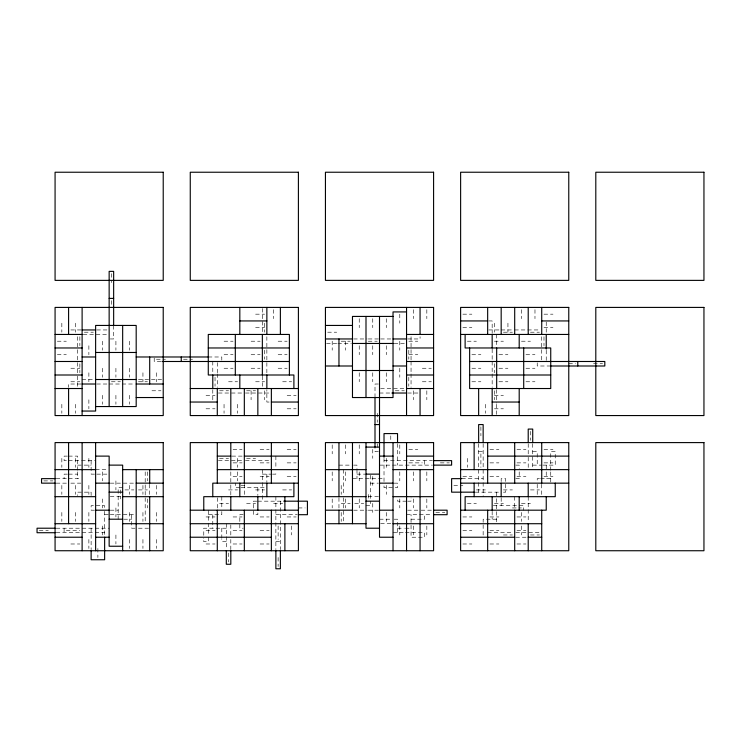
<?xml version="1.0" encoding="UTF-8"?>
<svg xmlns="http://www.w3.org/2000/svg" width="741" height="741" viewBox="0 0 741 741"><rect width="100%" height="100%" fill="white"/><g stroke="black" fill="none" stroke-linecap="round" stroke-linejoin="round"><path stroke-width="0.56" stroke-dasharray="3.71 2.78" d="M255.599 314.175L264.611 314.175M462.875 314.175L471.887 314.175M543.987 314.175L552.999 314.175M488.782 320.936L492.163 320.936L492.163 333.32M255.599 327.689L264.611 327.689M462.875 327.689L471.887 327.689M543.987 327.689L552.999 327.689M70.849 329.949L80.982 329.949M96.756 329.949L109.149 329.949M488.782 329.949L500.045 329.949M501.175 329.949L513.569 329.949M514.699 329.949L539.476 329.949M84.363 332.2L93.375 332.2M327.689 332.2L336.701 332.2M503.426 332.2L512.439 332.2M530.463 332.2L539.476 332.2M83.233 334.45L106.899 334.45M110.27 338.961L113.651 338.961L113.651 325.438M353.605 338.961L367.119 338.961M368.249 338.961L379.512 338.961M380.642 338.961L391.906 338.961M407.68 338.961L420.064 338.961L420.064 336.701M57.326 341.212L66.338 341.212M224.051 341.212L233.063 341.212M251.088 341.212L260.1 341.212M278.125 341.212L287.137 341.212M341.212 341.212L350.224 341.212M368.249 341.212L377.262 341.212M408.8 341.212L417.813 341.212M467.376 341.212L476.389 341.212M494.414 341.212L503.426 341.212M521.451 341.212L530.463 341.212M326.568 343.463L336.701 343.463M337.831 343.463L351.345 343.463M394.156 343.463L406.55 343.463M57.326 354.726L66.338 354.726M224.051 354.726L233.063 354.726M251.088 354.726L260.1 354.726M278.125 354.726L287.137 354.726M408.8 354.726L417.813 354.726M471.887 354.726L480.9 354.726M498.925 354.726L507.937 354.726M525.962 354.726L534.974 354.726M208.277 356.986L221.8 356.986L221.8 360.358M156.462 359.237L165.475 359.237M183.499 359.237L192.512 359.237M160.964 361.488L154.211 361.488L154.211 356.986M568.764 363.738L575.525 363.738M593.55 363.738L602.563 363.738M550.739 365.998L537.225 365.998L537.225 362.618M70.849 368.249L79.861 368.249M224.051 368.249L233.063 368.249M251.088 368.249L260.1 368.249M278.125 368.249L287.137 368.249M422.324 368.249L431.336 368.249M471.887 368.249L480.9 368.249M498.925 368.249L507.937 368.249M525.962 368.249L534.974 368.249M82.112 379.512L94.505 379.512M138.437 379.512L162.094 379.512M70.849 381.763L79.861 381.763M111.4 381.763L120.413 381.763M138.437 381.763L147.45 381.763M228.561 381.763L237.574 381.763M255.599 381.763L264.611 381.763M282.636 381.763L291.639 381.763M422.324 381.763L431.336 381.763M471.887 381.763L480.9 381.763M498.925 381.763L507.937 381.763M525.962 381.763L534.974 381.763M80.982 384.014L68.589 384.014L68.589 387.395M96.756 384.014L106.899 384.014M109.149 384.014L135.057 384.014M378.382 384.014L375.002 384.014L375.002 397.537M380.642 388.525L404.299 388.525M151.951 390.776L160.964 390.776M219.549 390.776L228.561 390.776M246.586 390.776L255.599 390.776M395.286 390.776L404.299 390.776M218.419 393.026L244.326 393.026M245.456 393.026L269.113 393.026M379.512 393.026L390.776 393.026M407.68 393.026L418.943 393.026M206.026 395.286L215.038 395.286M287.137 395.286L296.15 395.286M494.414 395.286L503.426 395.286M269.113 402.039L266.862 402.039L266.862 389.655M206.026 408.8L215.038 408.8M287.137 408.8L296.15 408.8M494.414 408.8L503.426 408.8M233.063 449.361L242.075 449.361M260.1 449.361L269.113 449.361M287.137 449.361L296.15 449.361M408.8 449.361L417.813 449.361M489.912 449.361L498.925 449.361M516.949 449.361L525.962 449.361M543.987 449.361L552.999 449.361M378.382 451.612L375.002 451.612L375.002 448.231M478.649 451.612L483.151 451.612M532.723 451.612L537.225 451.612L537.225 465.126M67.468 456.113L64.087 456.113L64.087 460.624L67.468 460.624M68.589 456.113L77.601 456.113L77.601 470.757M231.942 456.113L243.205 456.113M219.549 458.364L228.561 458.364M246.586 458.364L255.599 458.364M68.589 460.624L95.626 460.624M218.419 460.624L243.205 460.624M245.456 460.624L271.363 460.624M384.014 460.624L432.457 460.624M233.063 462.875L242.075 462.875M260.1 462.875L269.113 462.875M287.137 462.875L296.15 462.875M408.8 462.875L422.324 462.875M440.349 462.875L449.361 462.875M489.912 462.875L498.925 462.875M516.949 462.875L525.962 462.875M543.987 462.875L552.999 462.875M77.601 465.126L91.124 465.126M338.961 465.126L351.345 465.126M353.605 465.126L356.986 465.126L356.986 468.507M379.512 465.126L432.457 465.126M515.819 465.126L519.2 465.126L519.2 468.507M532.723 465.126L541.727 465.126M542.857 465.126L555.25 465.126L555.25 451.612L550.739 451.612L550.739 470.757M95.626 469.637L106.899 469.637M67.468 474.138L64.087 474.138L64.087 478.649M68.589 474.138L77.601 474.138M94.505 474.138L91.124 474.138L91.124 471.887M96.756 474.138L106.899 474.138M262.351 474.138L271.363 474.138M272.493 474.138L275.874 474.138L275.874 471.887M356.986 474.138L364.868 474.138M233.063 476.389L242.075 476.389M260.1 476.389L269.113 476.389M287.137 476.389L296.15 476.389M462.875 476.389L471.887 476.389M489.912 476.389L498.925 476.389M516.949 476.389L525.962 476.389M543.987 476.389L552.999 476.389M56.205 478.649L67.468 478.649M68.589 478.649L80.982 478.649M352.475 478.649L384.014 478.649M461.745 478.649L483.151 478.649M515.819 478.649L519.2 478.649L519.2 469.637M539.476 478.649L537.225 478.649L537.225 482.03M540.606 478.649L550.739 478.649M43.812 480.9L52.824 480.9M56.205 483.151L67.468 483.151M70.849 483.151L80.982 483.151M110.27 483.151L135.057 483.151M370.5 483.151L378.382 483.151M394.156 483.151L397.537 483.151L397.537 487.661L384.014 487.661L384.014 484.281M240.955 485.401L246.586 485.401M453.863 485.401L462.875 485.401M122.663 487.661L118.162 487.661L118.162 519.2M239.825 487.661L235.314 487.661L235.314 483.151M240.955 487.661L265.732 487.661M124.914 489.912L133.926 489.912M138.437 489.912L147.45 489.912M228.561 489.912L237.574 489.912M255.599 489.912L264.611 489.912M282.636 489.912L291.639 489.912M476.389 489.912L485.401 489.912M503.426 489.912L512.439 489.912M530.463 489.912L539.476 489.912M475.268 492.163L501.175 492.163M503.426 492.163L505.686 492.163L505.686 478.649L501.175 478.649L501.175 482.03M110.27 496.674L121.543 496.674M368.249 496.674L379.512 496.674M256.719 501.175L253.339 501.175L253.339 514.699L257.849 514.699L257.849 511.318M257.849 501.175L282.636 501.175M406.55 501.175L397.537 501.175L397.537 497.795M407.68 501.175L411.051 501.175L411.051 497.795M219.549 503.426L228.561 503.426M246.586 503.426L255.599 503.426M273.624 503.426L282.636 503.426M341.212 503.426L350.224 503.426M354.726 503.426L363.738 503.426M467.376 503.426L476.389 503.426M494.414 503.426L503.426 503.426M521.451 503.426L530.463 503.426M365.998 505.686L370.5 505.686L370.5 501.175M493.293 505.686L523.711 505.686L523.711 510.188M298.401 507.937L305.162 507.937M512.439 507.937L521.451 507.937M94.505 510.188L91.124 510.188L91.124 505.686L104.638 505.686L104.638 509.058M110.27 510.188L118.162 510.188M353.605 510.188L367.119 510.188M368.249 510.188L379.512 510.188M407.68 510.188L418.943 510.188M421.194 510.188L432.457 510.188M435.838 512.439L444.85 512.439M104.638 514.699L109.149 514.699M110.27 514.699L136.187 514.699M208.277 514.699L221.8 514.699L221.8 511.318M243.205 514.699L239.825 514.699L239.825 528.213L243.205 528.213M275.874 514.699L297.28 514.699M406.55 514.699L432.457 514.699M206.026 516.949L215.038 516.949M233.063 516.949L242.075 516.949M260.1 516.949L269.113 516.949M287.137 516.949L296.15 516.949M462.875 516.949L471.887 516.949M489.912 516.949L498.925 516.949M516.949 516.949L525.962 516.949M123.793 519.2L131.676 519.2M379.512 519.2L391.906 519.2M394.156 519.2L397.537 519.2L397.537 532.723M411.051 519.2L424.574 519.2L424.574 514.699M496.674 519.2L483.151 519.2L483.151 522.581M380.642 523.711L391.906 523.711M56.205 528.213L109.149 528.213M135.057 528.213L131.676 528.213L131.676 514.699M138.437 528.213L148.58 528.213M226.301 528.213L203.775 528.213L203.775 538.355M397.537 528.213L404.299 528.213M405.42 528.213L411.051 528.213M39.301 530.463L48.313 530.463M66.338 530.463L79.861 530.463M206.026 530.463L215.038 530.463M233.063 530.463L242.075 530.463M260.1 530.463L269.113 530.463M462.875 530.463L471.887 530.463M489.912 530.463L498.925 530.463M516.949 530.463L525.962 530.463M56.205 532.723L104.638 532.723M393.026 532.723L404.299 532.723M405.42 532.723L424.574 532.723L424.574 537.225L411.051 537.225L411.051 514.699M487.661 532.723L513.569 532.723M515.819 532.723L539.476 532.723M503.426 534.974L512.439 534.974M530.463 534.974L539.476 534.974M515.819 537.225L527.083 537.225M226.301 541.727L221.8 541.727L221.8 539.476M275.874 541.727L280.376 541.727M70.849 543.987L79.861 543.987M206.026 543.987L215.038 543.987M233.063 543.987L242.075 543.987M260.1 543.987L269.113 543.987M462.875 543.987L471.887 543.987M489.912 543.987L498.925 543.987M516.949 543.987L525.962 543.987M550.739 471.887L550.739 483.151M546.237 322.057L546.237 333.32M546.237 350.224L546.237 361.488M546.237 465.126L546.237 470.757M546.237 471.887L546.237 478.649M543.987 336.701L543.987 345.714M541.727 336.701L541.727 360.358M541.727 484.281L541.727 495.544M537.225 484.281L537.225 496.674M534.974 309.664L534.974 318.676M532.723 443.72L532.723 469.637M530.463 431.336L530.463 440.349M528.213 443.72L528.213 454.993M528.213 457.243L528.213 468.507M528.213 496.674L528.213 522.581M521.451 309.664L521.451 318.676M521.451 512.439L521.451 521.451M521.451 525.962L521.451 534.974M514.699 496.674L514.699 509.058M507.937 323.187L507.937 332.2M501.175 497.795L501.175 505.686M496.674 334.45L496.674 346.844M496.674 389.655L496.674 403.169M496.674 404.299L496.674 414.432M496.674 492.163L496.674 523.711M494.414 323.187L494.414 332.2M494.414 363.738L494.414 372.751M494.414 390.776L494.414 399.788M492.163 349.094L492.163 360.358M492.163 361.488L492.163 372.751M492.163 373.881L492.163 387.395M492.163 511.318L492.163 519.2M485.401 404.299L485.401 413.311M483.151 443.72L483.151 496.674M483.151 524.832L483.151 537.225M480.9 426.825L480.9 435.838M480.9 453.863L480.9 467.376M478.649 443.72L478.649 492.163M467.376 458.364L467.376 467.376M426.825 309.664L426.825 318.676M426.825 390.776L426.825 399.788M426.825 471.887L426.825 480.9M426.825 498.925L426.825 507.937M426.825 525.962L426.825 534.974M424.574 460.624L424.574 465.126M413.311 309.664L413.311 318.676M413.311 390.776L413.311 399.788M413.311 471.887L413.311 480.9M413.311 498.925L413.311 507.937M413.311 525.962L413.311 534.974M411.051 336.701L411.051 360.358M411.051 361.488L411.051 372.751M411.051 373.881L411.051 387.395M408.8 350.224L408.8 359.237M408.8 377.262L408.8 386.274M399.788 314.175L399.788 323.187M399.788 341.212L399.788 350.224M399.788 368.249L399.788 377.262M399.788 444.85L399.788 453.863M399.788 471.887L399.788 480.9M399.788 498.925L399.788 507.937M399.788 525.962L399.788 534.974M397.537 443.72L397.537 465.126M390.776 435.838L390.776 442.599M386.274 318.676L386.274 327.689M386.274 345.714L386.274 354.726M386.274 372.751L386.274 381.763M386.274 458.364L386.274 467.376M386.274 485.401L386.274 494.414M386.274 512.439L386.274 521.451M384.014 458.364L384.014 483.151M377.262 413.311L377.262 422.324M377.262 443.72L377.262 449.361M372.751 318.676L372.751 327.689M372.751 345.714L372.751 354.726M372.751 372.751L372.751 381.763M372.751 449.361L372.751 458.364M372.751 476.389L372.751 485.401M372.751 503.426L372.751 512.439M370.5 475.268L370.5 500.045M368.249 494.414L368.249 500.045M359.237 318.676L359.237 327.689M359.237 345.714L359.237 354.726M359.237 372.751L359.237 381.763M359.237 444.85L359.237 453.863M359.237 471.887L359.237 480.9M359.237 498.925L359.237 507.937M356.986 469.637L356.986 478.649M345.714 341.212L345.714 350.224M345.714 444.85L345.714 453.863M345.714 471.887L345.714 480.9M345.714 498.925L345.714 507.937M343.463 469.637L343.463 495.544M343.463 497.795L343.463 522.581M341.212 485.401L341.212 494.414M341.212 512.439L341.212 521.451M338.961 497.795L338.961 509.058M332.2 341.212L332.2 350.224M332.2 444.85L332.2 453.863M332.2 471.887L332.2 480.9M332.2 498.925L332.2 507.937M291.639 525.962L291.639 534.974M280.376 501.175L280.376 549.618M278.125 525.962L278.125 539.476M278.125 557.501L278.125 566.513M275.874 456.113L275.874 468.507M275.874 496.674L275.874 549.618M273.624 309.664L273.624 318.676M266.862 336.701L266.862 361.488M266.862 362.618L266.862 372.751M266.862 474.138L266.862 482.03M264.611 323.187L264.611 332.2M264.611 350.224L264.611 359.237M264.611 390.776L264.611 399.788M262.351 308.543L262.351 333.32M262.351 376.132L262.351 388.525M262.351 469.637L262.351 501.175M257.849 487.661L257.849 495.544M251.088 390.776L251.088 399.788M244.326 484.281L244.326 495.544M237.574 404.299L237.574 413.311M237.574 458.364L237.574 467.376M237.574 471.887L237.574 480.9M230.812 471.887L230.812 496.674M230.812 524.832L230.812 536.095M230.812 539.476L230.812 549.618M228.561 552.999L228.561 562.011M226.301 523.711L226.301 549.618M224.051 404.299L224.051 413.311M221.8 496.674L221.8 509.058M221.8 528.213L221.8 538.355M217.289 362.618L217.289 372.751M217.289 373.881L217.289 387.395M217.289 497.795L217.289 509.058M215.038 377.262L215.038 386.274M212.787 361.488L212.787 372.751M212.787 389.655L212.787 400.918M212.787 514.699L212.787 528.213M208.277 510.188L208.277 536.095M208.277 537.225L208.277 541.727L203.775 541.727L203.775 539.476M156.462 372.751L156.462 381.763M156.462 485.401L156.462 494.414M156.462 512.439L156.462 521.451M156.462 539.476L156.462 548.488M149.701 484.281L149.701 496.674M147.45 471.887L147.45 480.9M147.45 498.925L147.45 507.937M145.199 471.887L145.199 495.544M145.199 497.795L145.199 522.581M142.939 372.751L142.939 381.763M142.939 485.401L142.939 494.414M142.939 512.439L142.939 521.451M142.939 539.476L142.939 548.488M129.425 341.212L129.425 350.224M129.425 368.249L129.425 377.262M129.425 395.286L129.425 404.299M129.425 485.401L129.425 494.414M129.425 512.439L129.425 521.451M129.425 539.476L129.425 548.488M120.413 489.912L120.413 498.925M115.911 341.212L115.911 350.224M115.911 368.249L115.911 377.262M115.911 395.286L115.911 404.299M115.911 480.9L115.911 489.912M115.911 507.937L115.911 516.949M115.911 534.974L115.911 543.987M111.4 273.624L111.4 282.636M111.4 300.651L111.4 307.413M104.638 511.318L104.638 536.095M102.388 341.212L102.388 350.224M102.388 368.249L102.388 377.262M102.388 395.286L102.388 404.299M102.388 471.887L102.388 480.9M102.388 498.925L102.388 507.937M102.388 525.962L102.388 534.974M97.886 548.488L97.886 557.501M91.124 460.624L91.124 470.757M91.124 495.544L91.124 492.163L77.601 492.163L77.601 495.544M91.124 528.213L91.124 549.618M88.874 345.714L88.874 354.726M88.874 372.751L88.874 381.763M88.874 399.788L88.874 408.8M88.874 458.364L88.874 467.376M88.874 485.401L88.874 494.414M88.874 512.439L88.874 521.451M88.874 539.476L88.874 548.488M79.861 336.701L79.861 345.714M79.861 363.738L79.861 372.751M77.601 336.701L77.601 361.488M77.601 362.618L77.601 375.002M77.601 376.132L77.601 387.395M77.601 471.887L77.601 478.649M75.35 323.187L75.35 332.2M75.35 404.299L75.35 413.311M75.35 458.364L75.35 467.376M75.35 485.401L75.35 494.414M75.35 512.439L75.35 521.451M64.087 528.213L64.087 532.723M61.836 323.187L61.836 332.2M61.836 404.299L61.836 413.311M61.836 458.364L61.836 467.376M61.836 485.401L61.836 494.414M61.836 512.439L61.836 521.451"/><path stroke-width="1.11" d="M109.149 298.401L113.651 298.401M406.55 311.924L393.026 311.924L393.026 397.537L352.475 397.537L352.475 316.426L393.026 316.426M239.825 320.936L266.862 320.936M460.624 320.936L487.661 320.936M541.727 320.936L568.764 320.936M325.438 325.438L352.475 325.438M82.112 329.949L95.626 329.949M55.075 334.45L82.112 334.45M406.55 334.45L433.587 334.45M460.624 334.45L568.764 334.45M325.438 338.961L352.475 338.961M393.026 338.961L406.55 338.961M352.475 343.463L393.026 343.463M55.075 347.974L82.112 347.974M208.277 347.974L289.388 347.974M406.55 347.974L433.587 347.974M95.626 352.475L136.187 352.475M82.112 356.986L95.626 356.986M136.187 356.986L208.277 356.986M55.075 361.488L82.112 361.488M162.094 361.488L289.388 361.488M406.55 361.488L433.587 361.488M469.637 361.488L604.813 361.488L604.813 365.998L550.739 365.998M325.438 365.998L352.475 365.998M393.026 365.998L406.55 365.998M352.475 370.5L393.026 370.5M55.075 375.002L82.112 375.002M406.55 375.002L433.587 375.002M469.637 375.002L550.739 375.002M95.626 379.512L136.187 379.512M82.112 384.014L95.626 384.014M136.187 384.014L163.224 384.014M55.075 388.525L82.112 388.525M190.261 388.525L298.401 388.525M406.55 388.525L433.587 388.525M391.906 393.026L406.55 393.026M136.187 397.537L163.224 397.537M190.261 402.039L217.289 402.039M271.363 402.039L298.401 402.039M492.163 402.039L519.2 402.039M95.626 406.55L136.187 406.55L136.187 325.438L95.626 325.438L95.626 411.051L82.112 411.051M375.002 424.574L379.512 424.574M365.998 447.101L379.512 447.101M95.626 456.113L109.149 456.113L109.149 546.237L122.663 546.237M217.289 456.113L230.812 456.113M244.326 456.113L298.401 456.113M379.512 456.113L393.026 456.113M406.55 456.113L433.587 456.113M487.661 456.113L568.764 456.113M433.587 460.624L451.612 460.624L451.612 465.126L433.587 465.126M109.149 465.126L122.663 465.126L122.663 550.739M55.075 469.637L95.626 469.637M122.663 469.637L163.224 469.637M217.289 469.637L298.401 469.637M325.438 469.637L365.998 469.637M393.026 469.637L433.587 469.637M460.624 469.637L568.764 469.637M365.998 474.138L379.512 474.138M55.075 478.649L41.552 478.649L41.552 483.151L55.075 483.151M461.745 478.649L451.612 478.649L451.612 492.163L474.138 492.163M95.626 483.151L109.149 483.151M136.187 483.151L163.224 483.151M298.401 483.151L212.787 483.151L212.787 496.674M379.512 483.151L393.026 483.151M460.624 483.151L568.764 483.151M109.149 492.163L122.663 492.163M55.075 496.674L95.626 496.674M122.663 496.674L163.224 496.674M325.438 496.674L365.998 496.674M393.026 496.674L433.587 496.674M283.757 501.175L307.413 501.175L307.413 514.699L298.401 514.699M365.998 501.175L379.512 501.175M95.626 510.188L109.149 510.188M190.261 510.188L298.401 510.188M325.438 510.188L352.475 510.188M379.512 510.188L393.026 510.188M433.587 510.188L447.101 510.188L447.101 514.699L433.587 514.699M460.624 510.188L546.237 510.188L546.237 496.674M109.149 519.2L122.663 519.2M55.075 523.711L95.626 523.711M122.663 523.711L163.224 523.711M190.261 523.711L298.401 523.711M325.438 523.711L365.998 523.711M393.026 523.711L433.587 523.711M460.624 523.711L541.727 523.711M55.075 528.213L37.05 528.213L37.05 532.723L55.075 532.723M379.512 528.213L365.998 528.213L365.998 442.599M55.075 537.225L82.112 537.225M95.626 537.225L109.149 537.225M190.261 537.225L271.363 537.225M393.026 537.225L379.512 537.225L379.512 316.426M460.624 537.225L514.699 537.225M528.213 537.225L541.727 537.225M577.776 361.488L577.776 365.998M555.25 483.151L555.25 496.674L465.126 496.674L465.126 510.188M546.237 334.45L546.237 349.094M541.727 307.413L541.727 334.45M541.727 442.599L541.727 483.151M541.727 510.188L541.727 550.739M532.723 442.599L532.723 429.076L528.213 429.076L528.213 442.599M528.213 307.413L528.213 334.45M528.213 483.151L528.213 496.674M528.213 523.711L528.213 550.739M523.711 347.974L523.711 388.525M519.2 334.45L519.2 347.974M519.2 388.525L519.2 415.562M519.2 496.674L519.2 510.188M514.699 307.413L514.699 334.45M514.699 442.599L514.699 483.151M514.699 510.188L514.699 550.739M501.175 307.413L501.175 334.45M501.175 483.151L501.175 496.674M496.674 347.974L496.674 388.525M492.163 334.45L492.163 347.974M492.163 388.525L492.163 415.562M492.163 496.674L492.163 510.188M487.661 307.413L487.661 334.45M487.661 442.599L487.661 483.151M487.661 510.188L487.661 550.739M483.151 442.599L483.151 424.574L478.649 424.574L478.649 442.599M478.649 388.525L478.649 415.562M474.138 442.599L474.138 469.637M474.138 483.151L474.138 496.674M469.637 347.974L469.637 388.525L550.739 388.525L550.739 347.974L465.126 347.974L465.126 334.45M420.064 307.413L420.064 334.45M420.064 388.525L420.064 415.562M420.064 469.637L420.064 550.739M406.55 307.413L406.55 415.562M406.55 442.599L406.55 550.739M397.537 442.599L397.537 433.587L384.014 433.587L384.014 457.243M393.026 442.599L393.026 550.739M375.002 397.537L375.002 447.101M365.998 316.426L365.998 397.537M352.475 442.599L352.475 523.711M338.961 338.961L338.961 365.998M338.961 442.599L338.961 496.674M338.961 510.188L338.961 523.711M293.899 388.525L293.899 375.002L208.277 375.002L208.277 334.45L289.388 334.45L289.388 375.002M293.899 483.151L293.899 496.674L203.775 496.674L203.775 510.188M284.887 496.674L284.887 510.188M284.887 523.711L284.887 550.739M280.376 307.413L280.376 334.45M280.376 550.739L280.376 568.764L275.874 568.764L275.874 550.739M271.363 388.525L271.363 415.562M271.363 442.599L271.363 483.151M271.363 510.188L271.363 550.739M266.862 307.413L266.862 334.45M266.862 375.002L266.862 388.525M266.862 483.151L266.862 496.674M262.351 334.45L262.351 375.002M257.849 388.525L257.849 415.562M257.849 496.674L257.849 510.188M244.326 388.525L244.326 415.562M244.326 442.599L244.326 483.151M244.326 510.188L244.326 550.739M239.825 307.413L239.825 334.45M239.825 375.002L239.825 388.525M239.825 483.151L239.825 496.674M235.314 334.45L235.314 375.002M230.812 388.525L230.812 415.562M230.812 442.599L230.812 469.637M230.812 496.674L230.812 510.188M230.812 550.739L230.812 564.262L226.301 564.262L226.301 550.739M217.289 388.525L217.289 415.562M217.289 442.599L217.289 483.151M217.289 510.188L217.289 550.739M212.787 375.002L212.787 388.525M181.249 356.986L181.249 361.488M149.701 356.986L149.701 384.014M149.701 469.637L149.701 483.151M149.701 496.674L149.701 550.739M136.187 469.637L136.187 550.739M122.663 325.438L122.663 406.55M113.651 325.438L113.651 271.363L109.149 271.363L109.149 406.55M104.638 537.225L104.638 559.751L91.124 559.751L91.124 550.739M95.626 442.599L95.626 550.739M82.112 307.413L82.112 415.562M82.112 442.599L82.112 550.739M68.589 307.413L68.589 334.45M68.589 388.525L68.589 415.562M68.589 442.599L68.589 523.711M163.224 172.236L55.075 172.236L55.075 280.376L163.224 280.376L163.224 172.236M298.401 172.236L190.261 172.236L190.261 280.376L298.401 280.376L298.401 172.236M433.587 172.236L325.438 172.236L325.438 280.376L433.587 280.376L433.587 172.236M568.764 172.236L460.624 172.236L460.624 280.376L568.764 280.376L568.764 172.236M703.95 172.236L595.801 172.236L595.801 280.376L703.95 280.376L703.95 172.236M163.224 307.413L55.075 307.413L55.075 415.562L163.224 415.562L163.224 307.413M298.401 307.413L190.261 307.413L190.261 415.562L298.401 415.562L298.401 307.413M433.587 307.413L325.438 307.413L325.438 415.562L433.587 415.562L433.587 307.413M568.764 307.413L460.624 307.413L460.624 415.562L568.764 415.562L568.764 307.413M703.95 307.413L595.801 307.413L595.801 415.562L703.95 415.562L703.95 307.413M163.224 442.599L55.075 442.599L55.075 550.739L163.224 550.739L163.224 442.599M298.401 442.599L190.261 442.599L190.261 550.739L298.401 550.739L298.401 442.599M433.587 442.599L325.438 442.599L325.438 550.739L433.587 550.739L433.587 442.599M568.764 442.599L460.624 442.599L460.624 550.739L568.764 550.739L568.764 442.599M703.95 442.599L595.801 442.599L595.801 550.739L703.95 550.739L703.95 442.599"/></g></svg>
